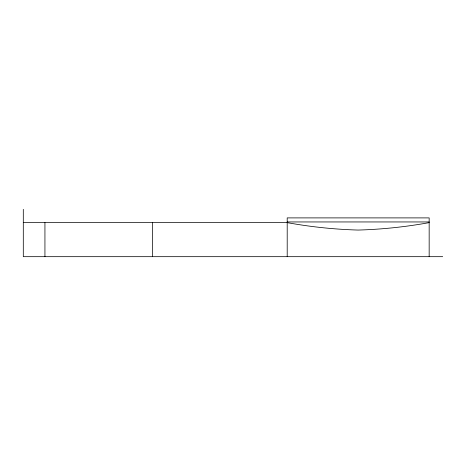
<?xml version="1.0" encoding="UTF-8"?>
<svg xmlns="http://www.w3.org/2000/svg" width="466" height="466" viewBox="0 0 466 466"><rect width="100%" height="100%" fill="white"/><g stroke="black" fill="none" stroke-linecap="round" stroke-linejoin="round"><path stroke-width="0.7" d="M287.202 221.95L429.163 221.95M23.3 222.631L287.202 222.631A471.586 471.586 0 0 0 358.179 230.064A471.586 471.586 0 0 0 381.957 228.783L387.887 228.276A471.586 471.586 0 0 0 429.163 222.631M442.7 256.679L23.3 256.679L23.3 209.321M429.163 256.679L429.163 217.896L287.202 217.896L287.202 256.679M152.545 222.631L152.545 256.679M44.934 222.631L44.934 256.679"/></g></svg>
